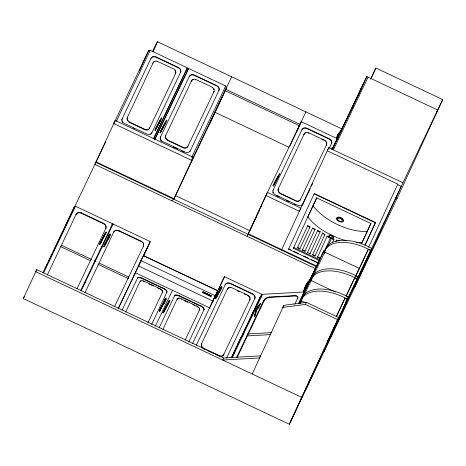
<?xml version="1.0" encoding="UTF-8"?>
<svg xmlns="http://www.w3.org/2000/svg" width="466" height="466" viewBox="0 0 466 466"><rect width="100%" height="100%" fill="white"/><g stroke="black" fill="none" stroke-linecap="round" stroke-linejoin="round"><path stroke-width="0.7" d="M303.354 294.361L304.368 288.623M304.566 291.739L304.671 289.502M337.116 137.802L337.128 136.998M161.778 130.299L161.224 130.02L160.17 132.688L161.754 130.364L161.184 130.078C157.63 137.854 163.549 127.381 163.508 126.88M103.726 236.029L105.689 232.278L106.102 232.179L99.701 244.568L99.421 244.254L100.586 242.029L101.163 242.308L99.573 244.656L99.409 244.277L102.922 237.415L105.77 232.132L106.149 232.062L106.265 232.557L104.128 236.437M219.975 290.848L219.422 290.568M159.244 121.725L159.885 120.49M255.782 313.292L256.626 310.03L258.31 307.88M303.22 293.557L303.832 290.097M138.6 265.981L141.023 260.651L215.257 295.747L211.663 303.646M215.257 295.747L209.473 308.125M305.37 288L306.034 285.786M254.133 316.292L256.312 309.045L258.059 305.97L260.348 303.552L256.813 309.022L254.628 316.263M255.339 312.703L256.131 310.059M304.88 288.343L304.362 292.1L304.514 291.809M137.453 277.957L137.295 278.295L138.996 277.625L140.831 277.981L164.067 288.903L166.368 290.603L166.84 292.316C167.69 290.592 165.523 289.24 164.224 288.565L141.944 278.039L139.153 277.293L137.814 277.585L122.08 310.14M174.569 295.496L174.418 295.834L175.356 295.234L177.954 295.52L201.19 306.442L203.485 308.148L203.957 309.855C204.807 308.131 202.64 306.779 201.347 306.11L179.06 295.578L176.27 294.832L174.931 295.124L159.04 328M304.735 288.646L305.178 287.173M305.778 286.415L305.574 288.844M294.844 304.257L297.879 297.605L297.448 296.271L295.933 295.572L269.47 296.964L267.152 297.5L265.061 298.729L263.75 300.32L236.641 357.393M307.315 285.885L307.216 286.188M106.015 241.738C101.145 251.116 105.456 245.658 107.151 240.858M105.485 244.225L104.856 244.079L103.935 246.613L105.45 244.3L104.926 243.951M110.378 234.544C108.199 231.462 106.627 246.229 110.378 234.544L109.801 234.258M310.263 279.332L307.95 281.703L305.917 285.163M218.17 292.823L215.315 298.345L215.461 298.747L216.987 296.539L216.416 296.254L215.292 298.38L215.595 298.648L218.723 293.097M219.387 290.65C221.07 285.081 223.633 286.31 219.94 290.924C218.927 290.435 218.915 291.763 218.257 292.677M162.366 291.256L162.43 292.339L162.354 290.609L160.281 288.827L144.577 281.452C143.278 280.73 140.581 279.722 139.928 281.709L141.105 280.911M199.599 309.092L199.553 309.878L199.471 308.148L197.398 306.366L181.699 298.991C180.4 298.269 177.703 297.261 177.051 299.248L177.861 298.52M157.881 124.206L154.957 129.892L155.096 130.294L156.681 127.969L161.824 118.143L161.65 117.799L161.265 117.863L156.425 127.067M159.221 310.828L159.797 311.113L160.817 308.469L160.479 308.44L159.238 310.81L159.791 311.084L166.164 298.892L165.995 298.549L165.238 299.283L159.221 310.828L159.797 311.113M166.106 299.044C164.055 295.916 162.081 310.764 166.106 299.044L165.529 298.764M164.748 310.467L164.119 310.321L163.077 312.803L163.508 312.837L169.88 300.646L169.659 300.419L169.245 300.518L167.271 304.286L167.847 304.572L169.816 300.803L169.706 300.302L169.321 300.372L166.455 305.696L162.949 312.564L163.1 312.966L164.696 310.606L164.189 310.193M275.924 179.981C271.323 188.287 273.181 187.705 276.478 180.26M305.038 287.475L305.574 286.002M337.407 135.425L337.681 134.674M333.353 147.268L333.132 147.722M304.222 288.932L304.846 287.481M305.434 286.31L306.057 284.86M282.949 307.403L283.835 305.341L306.395 302.341L338.584 317.55L289.328 424.27L23.3 298.566L36.692 269.604L223.703 357.975L260.541 355.849L259.626 357.964L222.713 360.049L223.703 357.975M343.844 307.327L347.403 299.189L345.05 298.077L336.19 316.641M344.84 305.247L348.393 297.11L346.04 296.003L368.303 249.357L370.656 250.463A36.593 19.793 25.5 0 0 324.08 253.422L324.697 252.083L359.467 268.509L356.088 275.587M202.57 292.432L210.917 296.382L202.57 292.432L202.896 291.745L211.191 295.799L202.896 291.745M363.497 83.699L363.684 83.297M310.88 278.738L311.061 278.336M320.492 257.908L320.748 257.337L298.595 303.785M332.322 149.091L334.547 144.361M337.139 139.713C333.359 136.742 347.42 124.387 337.792 134.429M65.182 226.692L74.455 206.595L42.872 272.767M75.125 206.91L75.434 206.24L112.556 223.779L112.248 224.449M96.078 161.888L174.034 198.72L193.186 157.292L115.236 120.461L94.901 164.422L315.505 268.666M139.252 70.908L148.701 50.421L149.941 51.01L150.25 50.334L187.367 67.879L153.605 138.652L187.367 67.879M47.48 274.643L47.328 274.975L76.162 214.22A4.107 3.454 24.8 0 1 81.364 212.857L103.644 223.389A4.107 3.454 24.8 0 1 105.869 228.258L105.712 228.596A4.107 3.454 24.8 0 0 103.487 223.727L81.206 213.195A4.107 3.454 24.8 0 0 76.01 214.558L76.162 214.22M152.86 51.639L157.432 41.73L342.207 129.041M81.206 213.195L81.364 212.857M103.487 223.727L103.644 223.389M112.743 224.688L113.052 224.012L150.169 241.551L149.86 242.227M154.84 139.235L188.608 68.461L225.725 86L225.416 86.676L226.657 87.259L209.292 124.894M113.78 231.998L113.622 232.33A4.107 3.454 24.8 0 1 118.824 230.967L141.105 241.499A4.107 3.454 24.8 0 1 143.33 246.368L143.481 246.031A4.107 3.454 24.8 0 0 141.262 241.161L118.976 230.635A4.107 3.454 24.8 0 0 113.78 231.998L84.94 292.753M118.824 230.967L118.976 230.635M141.105 241.499L141.262 241.161M135.233 273.047L140.237 262.271M143.65 255.869L149.93 242.256L143.423 255.892M171.616 200.671L173.783 199.238L225.276 90.678M141.786 278.377L141.944 278.039M144.577 281.452L144.419 281.79L143.947 281.534M159.815 288.588L159.663 288.926L160.123 289.159M164.067 288.903L164.224 288.565M178.909 295.916L179.06 295.578M181.542 299.329L181.699 298.991M196.78 306.465L196.937 306.127M201.19 306.442L201.347 306.11M215.199 296.784L217.89 290.953M218.49 289.654L224.478 276.664L261.601 294.209L261.292 294.879L262.737 294.797M247.091 236.338L256.644 216.323M337.023 138.594L301.205 121.667L265.94 195.493L248.273 233.798L316.944 266.249M289.916 146.132L301.205 121.667M296.778 131.692L299.516 125.756M232.254 356.391L241.557 336.231L243.002 336.149M402.974 182.754L328.734 147.67L281.429 250.108M250.999 317.119L260.296 296.959L261.746 296.877M251.99 315.039L254.413 309.791M255.013 308.492L257.401 303.308M259.498 298.77L260.092 297.471M357.841 96.072L366.841 76.558L437.679 110.028L436.753 112.044L442.7 99.578L375.881 68.007L370.563 79.162M317.888 263.051L288.565 249.194L314.241 193.536L375.491 222.474L365.158 244.877M371.332 77.88L375.881 68.007M319.478 260.611L293.364 248.267L316.612 197.864L370.808 223.47L361.43 243.835M346.238 240.642A43.676 23.62 25.5 0 1 337.273 237.753L327.348 233.064A43.676 23.62 25.5 0 1 307.834 216.929L316.932 197.572M297.494 247.778L307.653 225.754L310.041 226.884L299.877 248.902L297.494 247.778L297.64 247.463L299.428 248.308M302.393 250.091L312.552 228.072L315.08 229.266L304.921 251.285L302.393 250.091L302.539 249.776M307.519 252.514L317.678 230.495L320.183 231.678L310.018 253.696L307.519 252.514L307.671 252.199M252.234 374L283.835 305.341M312.622 254.925L322.781 232.901L324.907 234.567L314.999 256.044L312.622 254.925L312.768 254.611L315.144 255.735L314.999 256.044M320.288 258.548L317.492 257.226L327.237 236.099L330.51 237.864L324.115 251.716M308.556 283.549L308.69 283.258M310.496 279.361L308.987 282.612M311.224 278.103L312.127 276.152M314.533 270.927L323.835 250.76L325.07 251.349L312.715 277.241M327.458 247.003L331.477 238.301L333.941 239.274L332.293 242.838M335.811 241.732L336.568 240.095L339.283 240.701M371.128 223.179L367.284 231.526A43.676 23.62 25.5 0 1 313.088 205.914M365.006 245.192L375.491 222.474M336.51 316.595L345.05 298.077M368.612 247.347L397.778 184.117L327.248 150.792L328.734 147.67M347.1 294.331L354.719 277.823L357.067 278.93A36.593 19.793 25.5 0 0 310.496 281.889L311.107 280.567L335.38 292.036M359.467 268.509L368.303 249.357M291.279 420.186L309.57 380.53M328.478 339.533L337.932 319.035M305.259 390.887L324.493 349.261M323.998 351.614L371.647 248.39A36.593 19.793 25.5 0 0 325.186 250.731M354.743 287.202L401.238 186.388L397.527 184.635L397.778 184.117M289.328 424.27L397.131 198.376L442.7 99.578M343.57 126.49L343.716 126.181M357.917 95.804L357.294 97.144M304.758 291.745L305.562 290.009M314.061 271.742L318.412 262.288L317.795 263.552M314.637 270.595L314.905 270.006M140.953 260.814L143.417 255.56L217.657 290.638L215.193 295.898M254.756 316.309L255.799 313.781M259.032 307.152L260.511 303.721M313.898 272.086L313.507 272.919M125.698 312.074L140.085 281.371M162.972 329.281L177.202 298.91M332.433 148.765L363.754 83.129M337.5 139.136L337.652 138.816M313.059 273.868L313.292 273.385M290.289 422.26L291.821 419.016M313.42 373.202L314.87 370.115M342.143 312.267L343.902 308.539L327.487 341.613L362.193 268.888M143.371 255.665L217.628 290.714M151.619 324.493L166.991 291.978M188.742 342.032L204.114 309.523M337.978 138.122L338.135 137.785M312.599 274.841L312.832 274.358M206.607 294.209L206.881 293.632M207.318 294.547L207.597 293.97M208.145 294.937L208.419 294.355M209.042 295.362L209.316 294.78M210.003 295.817L210.282 295.234M210.917 296.382L211.244 295.689M226.476 358.29L254.85 298.531A3.967 3.338 24.8 0 0 252.7 293.819L230.414 283.293A3.973 3.338 24.8 0 0 225.323 284.464L196.308 345.248M307.414 194.433L302.737 204.283A4.107 3.454 24.8 0 1 301.496 205.611M307.566 194.101L310.216 188.526M311.311 186.219L312.558 183.592M329.392 148.124L331.571 143.528A3.967 3.338 24.8 0 0 329.421 138.821L307.141 128.29A3.973 3.338 24.8 0 0 302.05 129.466L273.029 190.25M236.967 357.836L264.076 300.762L265.387 299.172L267.478 297.943L269.797 297.407L295.217 295.974L297.133 296.271L298.141 297.325M312.168 275.75L312.377 275.313M36.692 269.604L35.701 271.684L301.723 397.387L302.719 395.314M23.3 298.566L24.29 296.487M115.236 120.461L113.751 123.577L191.701 160.409L193.186 157.292M113.995 123.146L148.701 50.421M45.161 268.649L47.363 264.036M48.924 260.756L52.052 254.209M53.596 250.976L62.339 232.645M62.968 231.34L67.343 222.165M69.848 216.911L72.044 212.321M73.611 209.042L105.706 141.786M43.548 273.082L75.434 206.24M116.483 121.113L150.25 50.334M152.743 51.604L157.432 41.73M77.007 288.704L105.869 228.258M80.665 290.609L112.556 223.779M81.16 290.86L113.052 224.012M154.526 139.876L188.608 68.461M114.619 306.477L143.481 246.031M118.282 308.399L150.169 241.551M118.055 309.022L135.367 272.756L209.607 307.834M191.648 157.432L225.725 86M191.945 159.984L231.672 76.808M147.833 322.915L162.587 292.001M155.487 325.915L172.484 290.295M185.107 340.145L199.704 309.541M192.586 343.494L224.478 276.664M212.42 302.632L213.044 301.333M305.912 111.887L299.964 124.358L225.725 89.274M257.273 215.012L259.457 210.422M261.024 207.149L261.647 205.838M231.276 357.777L261.601 294.209M231.637 357.696L238.225 343.879M242.879 334.134L252.019 314.975M232.173 357.876L262.498 294.326L303.407 292.013M332.136 149.283L366.841 76.558M354.987 101.949L361.424 88.08L360.806 89.344M332.27 149.539L355.284 101.384M355.977 99.998L357.544 96.718M352.22 108.176L353.449 105.59M333.376 149.866L368.082 77.14M314.241 193.536L314.096 193.844L375.34 222.789M288.565 249.194L288.716 248.885L290.668 249.805M293.364 248.267L293.761 247.44L319.88 259.778M307.653 225.754L307.508 226.068L309.89 227.192L310.041 226.884M299.877 248.902L300.028 248.594M312.552 228.072L312.406 228.381L314.929 229.575L315.08 229.266M304.921 251.285L305.067 250.97M317.678 230.495L317.532 230.804L320.031 231.986L320.183 231.678M310.018 253.696L310.17 253.382M322.781 232.901L322.635 233.216L323.777 234.153L324.761 234.876L324.907 234.567M327.237 236.099L327.091 236.413L328.979 237.485L330.359 238.178L330.51 237.864M317.492 257.226L317.637 256.912L320.433 258.234M298.508 303.832L323.835 250.76M299.219 303.046L312.587 274.94M313.595 272.89L314.224 271.579M299.079 303.395L301.269 298.811M305.964 288.978L306.902 287.015M300.057 303.762L301.817 300.069M303.366 296.825L312.103 278.47M331.477 238.301L331.332 238.609L331.827 238.831L333.796 239.588L333.941 239.274M282.845 307.414L305.405 304.415L306.395 302.341M336.568 240.095L336.417 240.409L339.137 241.015M366.975 232.173L362.024 242.536A43.676 23.62 25.5 0 1 356.036 242.349M336.941 321.109L437.679 110.028M308.574 382.609L343.902 308.539M300.704 399.607L301.694 397.527M152.737 51.575L156.815 43.07M140.482 261.752L141.023 260.651M351.026 110.809L351.207 110.43M332.753 149.027L332.974 148.572M310.682 279.093L311.096 278.243M105.165 243.468L106.592 240.584M105.724 243.741L110.436 234.386L110.261 234.043L109.883 234.113L106.382 241.021M100.895 241.411L103.638 236.169M101.454 241.685L104.198 236.443M160.718 307.95L163.473 302.679M161.271 308.224L164.026 302.952M164.428 309.704L167.183 304.432M164.981 309.977L167.737 304.706M156.978 127.346L159.71 122.144M161.498 129.461L162.954 126.601M162.052 129.74L166.898 120.543L166.723 120.199L166.339 120.263L161.224 130.02M106.697 240.392L107.827 238.184M107.25 240.666L108.38 238.458M274.468 182.847L279.309 173.643L279.693 173.579L279.862 173.923L275.022 183.121M216.731 295.63L221.362 286.893L221.74 286.835L221.915 287.173L217.29 295.91M304.706 287.784L305.411 286.369M155.51 130.165C158.108 123.292 154.933 132.024 154.933 129.915M273.548 185.946C276.187 179.154 272.965 187.786 272.977 185.689M159.634 122.144L160.455 120.776M164.958 122.89L164.469 124.509L165.529 123.175M277.922 176.27L277.439 177.89L278.499 176.556M157.986 124.026L159.156 121.865M163.059 126.426L164.23 124.265M163.618 126.7L164.783 124.544M276.029 179.806L277.194 177.645M276.583 180.08L277.753 177.925M218.816 292.951L219.905 290.959M305.894 286.089L308.073 283.45M305.143 287.802L304.397 289.683L304.362 291.466M258.729 307.799L258.432 308.049M306.477 284.05L307.81 282.012M305.271 286.672L306.745 284.324M346.902 299.522L348.393 297.11A36.593 19.793 25.5 0 0 301.933 299.457M345.906 301.601L347.403 299.189A36.593 19.793 25.5 0 0 300.826 302.149L301.438 300.826L305.376 302.684M256.44 309.459L257.809 307.91M306.214 285.483L307.927 283.759M346.494 300.273L347.403 299.189M305.521 287.248L306.861 286.072M305.381 287.557L306.721 286.374M331.378 148.578L333.196 147.157L331.14 149.044M309.36 280.293L310.205 279.571M164.871 124.399L164.317 124.119L164.882 124.416M100.656 241.901L101.215 242.174M156.18 127.55L156.739 127.83M161.253 129.95L161.813 130.23M274.224 183.33L274.777 183.61M104.233 246.636L103.714 246.351M216.492 296.12L217.045 296.399M339.359 133.107L338.083 134.75L338.264 136.456M339.504 133.427L337.984 134.802L338.031 136.928M160.508 308.469L161.032 308.713M242.501 334.256L243.945 334.174M247.562 333.971L271.451 332.619M247.347 335.899L270.507 334.594M178.228 298.456L179.09 298.467M142.946 281.144L143.446 281.318M321.697 139.293L323.608 140.179M237.345 290.743L239.25 291.629M244.341 293.994L246.246 294.885M148.87 283.87L153.314 285.949M157.758 288.035L159.028 288.629M184.082 300.518L187.891 302.3M192.971 304.682L194.875 305.574M187.058 68.549L188.299 69.131M225.101 90.62L299.341 125.698M215.245 112.428L288.827 147.198M395.82 197.759L397.131 198.376M133.474 128.121L134.785 128.744M173.142 146.866L177.732 149.033M181.006 150.582L184.286 152.132M276.565 195.737L279.186 196.978M286.398 200.386L289.019 201.621M294.262 204.096L295.572 204.72M265.94 195.493L299.347 211.279L300.838 208.162L267.426 192.376L249.759 230.682L175.519 195.604M303.174 250.079L304.438 250.673M355.709 275.744L358.063 276.856A36.593 19.793 25.5 0 0 311.754 278.598M293.924 251.349L298.485 253.504M303.698 255.962L308.259 258.117M311.521 259.661L317.381 262.428M95.833 162.407L316.694 266.768M305.405 304.415L337.594 319.629M111.788 224.233L113.098 224.857M101.227 246.398L102.537 247.009M138.501 265.94L212.741 301.024M61.436 245.256L91.476 259.451M94.085 260.686L96.043 261.612M99.31 263.156L128.698 277.043M60.102 246.368L90.794 260.873M97.982 264.269L128.674 278.767M84.142 282.204L85.447 282.821M205.023 349.366L203.729 348.754A4.398 3.699 24.8 0 1 201.504 343.885L227.321 289.217A3.512 2.953 24.8 0 1 232.412 288.04L247.673 295.141A3.944 3.314 24.8 0 1 249.823 299.848L223.785 354.416A3.629 3.052 24.8 0 1 218.589 355.779L216.003 354.556M206.962 350.281L213.422 353.333M104.856 244.079L105.433 244.365M169.245 300.518L169.816 300.803M164.119 310.321L164.696 310.606M160.403 308.568L160.98 308.853M162.937 312.581L163.514 312.867M105.689 232.278L106.265 232.557M100.586 242.029L101.163 242.308M99.409 244.277L99.986 244.563M221.28 287.044L221.851 287.33M219.404 290.586L219.981 290.871M216.416 296.254L216.987 296.539M215.292 298.38L215.869 298.665M274.148 183.458L274.724 183.75M156.11 127.678L156.681 127.969M160.007 132.309L160.584 132.6M197.246 306.698L198.097 307.245M160.566 289.421L161.352 290.003M198.807 307.851L199.087 308.166M297.634 298.403L297.966 298.852M294.891 295.526L295.217 295.974M269.47 296.964L269.797 297.407M263.75 300.32L264.076 300.762M161.97 290.627L162.197 290.941M199.32 308.48L199.489 308.795M331.081 237.945A2.476 1.34 25.5 0 0 333.51 237.835A2.476 1.34 25.5 0 0 332.765 235.912L331.058 235.091A2.476 1.34 25.5 0 0 329.083 235.709A2.476 1.34 25.5 0 0 330.499 237.666M343.04 221.298A3.559 1.922 25.5 0 1 341.846 221.688M337.297 219.538A3.559 1.922 25.5 0 1 339.656 217.179A3.559 1.922 25.5 0 1 343.36 220.896M332.969 236.408A1.916 1.037 25.5 0 1 330.813 235.557M201.661 343.547A4.398 3.699 24.8 0 0 203.887 348.417L218.74 355.442A3.629 3.052 24.8 0 0 223.942 354.078M225.171 284.802A3.973 3.338 24.8 0 1 230.262 283.625L252.543 294.157A3.967 3.338 24.8 0 1 254.692 298.863M247.516 295.473A3.944 3.314 24.8 0 1 248.401 296.015M248.786 296.347A3.944 3.314 24.8 0 1 249.415 297.127M249.642 297.553A3.944 3.314 24.8 0 1 249.811 297.995M249.957 298.898A3.944 3.314 24.8 0 1 249.665 300.186M227.169 289.549A3.512 2.953 24.8 0 1 227.926 288.419M228.305 288.139A3.512 2.953 24.8 0 1 228.742 287.924M229.214 287.778A3.512 2.953 24.8 0 1 230.769 287.761M151.939 132.618A4.107 3.454 24.8 0 1 146.738 133.981L124.457 123.449A4.107 3.454 24.8 0 1 122.232 118.58M127.428 117.216A4.398 3.699 24.8 0 0 129.653 122.092L144.512 129.111A3.629 3.052 24.8 0 0 149.714 127.748M150.937 58.471A3.973 3.338 24.8 0 1 156.028 57.295L178.315 67.826A3.967 3.338 24.8 0 1 180.464 72.533M122.645 122.494A4.107 3.454 24.8 0 1 121.83 120.711M121.818 119.785A4.107 3.454 24.8 0 1 122.075 118.917L151.095 58.133A3.973 3.338 24.8 0 1 156.186 56.963L178.466 67.488A3.967 3.338 24.8 0 1 180.622 72.201L151.782 132.956A4.107 3.454 24.8 0 1 150.541 134.278M174.896 70.389A3.944 3.314 24.8 0 1 175.437 73.855M152.935 63.219A3.512 2.953 24.8 0 1 154.986 61.448M157.059 61.57A3.512 2.953 24.8 0 1 157.56 61.78M302.888 203.951A4.107 3.454 24.8 0 1 297.692 205.314L275.412 194.782A4.107 3.454 24.8 0 1 273.187 189.912M278.383 188.549A4.398 3.699 24.8 0 0 280.608 193.419L295.467 200.438A3.629 3.052 24.8 0 0 300.669 199.075M301.892 129.804A3.973 3.338 24.8 0 1 306.983 128.628L329.27 139.159A3.967 3.338 24.8 0 1 331.419 143.866M273.064 192.965A4.107 3.454 24.8 0 1 272.785 192.039M324.697 140.72A3.944 3.314 24.8 0 1 325.128 141.012M325.851 141.722A3.944 3.314 24.8 0 1 326.392 145.182M303.89 134.552A3.512 2.953 24.8 0 1 305.941 132.781M308.014 132.903A3.512 2.953 24.8 0 1 308.981 133.375M190.291 150.745A4.107 3.454 24.8 0 1 185.095 152.108L162.815 141.577A4.107 3.454 24.8 0 1 160.589 136.707M165.785 135.344A4.398 3.699 24.8 0 0 168.01 140.214L182.87 147.233A3.629 3.052 24.8 0 0 188.072 145.87M189.295 76.599A3.973 3.338 24.8 0 1 194.386 75.422L216.673 85.954A3.967 3.338 24.8 0 1 218.822 90.66M161.749 141.355A4.107 3.454 24.8 0 1 160.432 137.045L189.452 76.261A3.973 3.338 24.8 0 1 194.543 75.084L216.824 85.616A3.967 3.338 24.8 0 1 218.973 90.322L190.14 151.077A4.107 3.454 24.8 0 1 189.627 151.829M212.106 87.515A3.944 3.314 24.8 0 1 212.531 87.806M213.253 88.517A3.944 3.314 24.8 0 1 213.545 88.919M213.772 89.35A3.944 3.314 24.8 0 1 213.941 89.792M214.051 91.138A3.944 3.314 24.8 0 1 213.795 91.977M191.293 81.346A3.512 2.953 24.8 0 1 192.05 80.216M192.435 79.936A3.512 2.953 24.8 0 1 193.343 79.575M195.417 79.698A3.512 2.953 24.8 0 1 195.918 79.902M107.908 238.033L108.467 238.307L107.896 238.039M163.566 302.527L164.125 302.801L163.56 302.533M167.277 304.281L167.836 304.554L167.271 304.286M277.282 177.499L277.841 177.779L277.276 177.505M340.698 131.837L340.92 131.4L340.698 131.837M153.093 62.887L127.276 117.554A4.398 3.699 24.8 0 0 129.501 122.424L144.355 129.449A3.629 3.052 24.8 0 0 149.557 128.086L175.595 73.517A3.944 3.314 24.8 0 0 173.445 68.811L158.184 61.71A3.512 2.953 24.8 0 0 153.093 62.887M191.45 81.008L165.634 135.682A4.398 3.699 24.8 0 0 167.859 140.551L182.713 147.571A3.629 3.052 24.8 0 0 187.915 146.208L213.952 91.639A3.944 3.314 24.8 0 0 211.797 86.932L196.541 79.837A3.512 2.953 24.8 0 0 191.45 81.008M304.048 134.214L278.231 188.887A4.398 3.699 24.8 0 0 280.45 193.757L295.31 200.776A3.629 3.052 24.8 0 0 300.512 199.413L326.55 144.844A3.944 3.314 24.8 0 0 324.394 140.138L309.139 133.043A3.512 2.953 24.8 0 0 304.048 134.214M331.542 235.481L330.959 235.301A2.476 1.34 25.5 0 0 329.147 236.705A2.476 1.34 25.5 0 0 332.689 238.406A2.476 1.34 25.5 0 0 332.666 236.122L331.542 235.481M330.021 237.217A1.916 1.037 25.5 0 0 333.004 237.648A1.916 1.037 25.5 0 0 330.796 235.598A1.916 1.037 25.5 0 0 330.021 237.217M337.099 219.952A3.559 1.922 25.5 0 0 342.842 221.711A3.559 1.922 25.5 0 0 339.889 217.709A3.559 1.922 25.5 0 0 337.099 219.952M337.978 219.9A2.464 1.334 25.5 0 0 341.951 221.123A2.464 1.334 25.5 0 0 339.906 218.35A2.464 1.334 25.5 0 0 337.978 219.9"/></g></svg>
